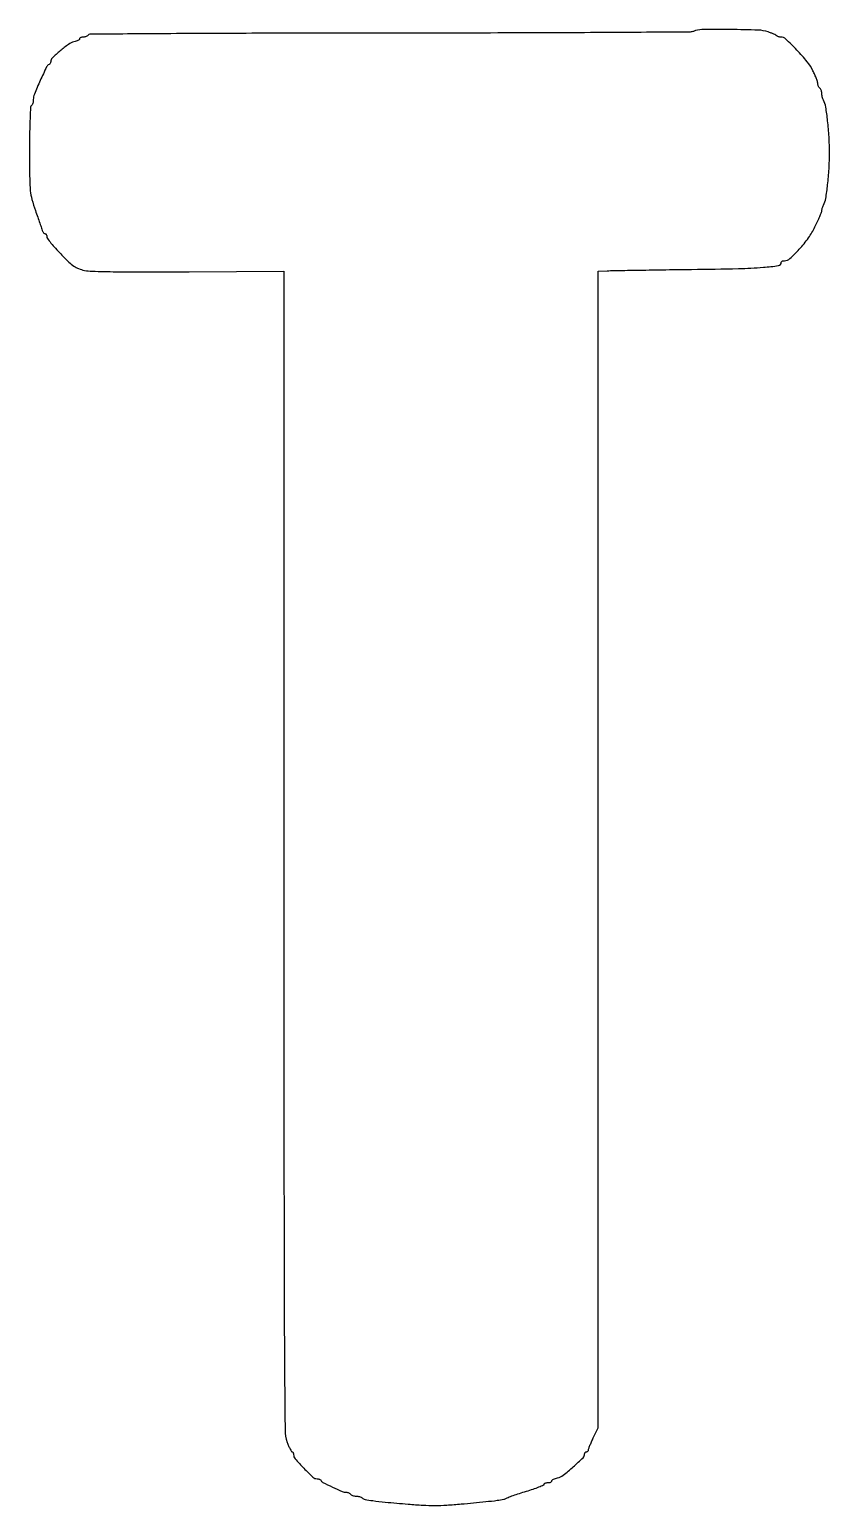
# Model space of a CAD drawing. Extents: x 0.8 to 36, y 0.9 to 65.7.
import ezdxf

# ---------------------------------------------------------------- set-up
doc = ezdxf.new("R2010")
doc.units = 0

msp = doc.modelspace()

# ---------------------------------------------------------------- linework, layer by layer
msp.add_lwpolyline([(30.014333, 65.616667, -0.100251), (29.871336, 65.586782, -0.000073), (26.022577, 65.563528, -0.000845), (21.729319, 65.54547, -0.000516), (16.663163, 65.537951, 0.000424), (10.8739, 65.530425, 0.001175), (6.800224, 65.512102, 0.000092), (3.502963, 65.488921, 0.258009), (3.429, 65.447333, -0.111412), (3.397163, 65.414859, -0.050262), (3.34377, 65.387538, -0.046318), (3.27908, 65.368939, -0.046881), (3.212337, 65.362667, 0.045466), (3.149433, 65.356935, 0.065371), (3.096274, 65.339772, 0.085372), (3.060368, 65.314506, 0.199402), (3.048, 65.284727, -0.227596), (3.031848, 65.251081, -0.046364), (2.975129, 65.213677, -0.040375), (2.894938, 65.178859, -0.028187), (2.799929, 65.152302, 0.101775), (2.560787, 65.045779, 0.020558), (2.192248, 64.757967, 0.016178), (1.845544, 64.443625, 0.203221), (1.778, 64.284305, -0.067011), (1.772937, 64.246695, -0.060901), (1.75806, 64.210432, -0.064559), (1.736084, 64.180909, -0.102341), (1.710121, 64.163222, 0.18528), (1.597274, 64.055874, 0.005501), (1.318386, 63.452488, 0.008145), (1.063906, 62.859971, 0.097653), (1.016, 62.617022, -0.037454), (1.009749, 62.533684, -0.041284), (0.991129, 62.454966, -0.045315), (0.96389, 62.39149, -0.131068), (0.931333, 62.357, 0.24555), (0.893306, 62.29293, 0.003099), (0.869932, 61.805103, 0.0074), (0.853411, 61.190626, 0.003328), (0.849033, 60.383503, 0.002062), (0.855781, 59.12382, 0.02202), (0.883157, 58.612739, 0.042551), (0.953346, 58.232627, 0.018548), (1.107458, 57.742667, -0.000559), (1.209008, 57.456242, -0.000705), (1.302336, 57.190878, -0.000559), (1.380074, 56.968045, -0.005645), (1.4113, 56.874833, 0.042835), (1.435109, 56.818139, 0.052036), (1.467017, 56.770191, 0.060643), (1.501769, 56.737259, 0.160704), (1.533875, 56.726667, -0.170502), (1.56241, 56.716645, -0.094268), (1.586697, 56.688235, -0.074808), (1.603123, 56.645882, -0.055217), (1.608667, 56.595834, 0.160955), (1.634575, 56.517436, 0.00972), (1.788128, 56.318678, 0.01374), (1.985551, 56.086513, 0.009671), (2.219599, 55.836045, 0.008873), (2.573733, 55.484177, 0.040127), (2.799293, 55.300191, 0.060319), (3.004211, 55.192587, 0.039608), (3.260369, 55.117854, 0.045), (3.603201, 55.07834, 0.00263), (4.655663, 55.057756, 0.003441), (6.039021, 55.047498, 0.001545), (7.856464, 55.052144), (12.022723, 55.075667), (12.022695, 29.56003, 0.000106), (12.026019, 13.750873, 0.00131), (12.044302, 7.741436, 0.001049), (12.071938, 4.181067, 0.083043), (12.16954, 3.630863, 0.013022), (12.230517, 3.472389, 0.019934), (12.292302, 3.338808, 0.015211), (12.34914, 3.235626, 0.265184), (12.381206, 3.217333, -0.185666), (12.405943, 3.20782, -0.08994), (12.426967, 3.180568, -0.069783), (12.441218, 3.140068, -0.049796), (12.446, 3.092174, 0.182156), (12.514942, 2.909214, 0.012526), (12.896653, 2.495986, 0.01228), (13.298911, 2.10168, 0.18995), (13.475709, 2.032, -0.043736), (13.531939, 2.027072, -0.049829), (13.583943, 2.012433, -0.056527), (13.624528, 1.990945, -0.143523), (13.645444, 1.965387, 0.177267), (13.729692, 1.87525, 0.006527), (14.155849, 1.666644, 0.00903), (14.577756, 1.476152, 0.101861), (14.756609, 1.439333, -0.056483), (14.812027, 1.433053, -0.049876), (14.867134, 1.414463, -0.05273), (14.913799, 1.387096, -0.095656), (14.943667, 1.354667, 0.123387), (14.977092, 1.322146, 0.047457), (15.036358, 1.294871, 0.0433), (15.109266, 1.27626, 0.040867), (15.18573, 1.27, -0.035632), (15.264272, 1.264396, -0.032945), (15.343359, 1.247677, -0.034596), (15.411778, 1.223215, -0.086339), (15.4559, 1.194005, 0.141583), (15.58455, 1.127725, 0.014672), (15.924018, 1.071166, 0.010556), (16.472086, 1.008058, 0.001969), (17.480279, 0.917489, 0.007787), (18.127454, 0.872061, 0.014345), (18.655027, 0.858438, 0.014542), (19.177697, 0.875144, 0.008261), (19.808612, 0.924173, 0.000967), (20.888471, 1.028172, 0.007544), (21.390633, 1.085175, 0.012455), (21.683951, 1.130415, 0.114203), (21.801667, 1.18093, -0.071012), (21.86472, 1.214642, -0.003366), (22.091518, 1.295502, -0.005474), (22.363317, 1.387024, -0.003905), (22.6695, 1.483768, 0.007546), (22.96972, 1.581038, 0.012074), (23.222611, 1.674085, 0.005928), (23.42964, 1.758838, 0.30124), (23.452667, 1.79359, -0.223356), (23.4651, 1.820034, -0.076265), (23.502408, 1.842375, -0.058006), (23.557158, 1.857613, -0.03891), (23.622, 1.862667, 0.044077), (23.686821, 1.868392, 0.06388), (23.741592, 1.885561, 0.083673), (23.778642, 1.910818, 0.204147), (23.791333, 1.940606, -0.228866), (23.807602, 1.974285, -0.045818), (23.865001, 2.011831, -0.040019), (23.946068, 2.046843, -0.02788), (24.042117, 2.073627, 0.112434), (24.289169, 2.189974, 0.015298), (24.730988, 2.558094, 0.011773), (25.158018, 2.954953, 0.202308), (25.230667, 3.127154, -0.092779), (25.23711, 3.161579, -0.096252), (25.255537, 3.190843, -0.099272), (25.283029, 3.210429, -0.105672), (25.315333, 3.217333, 0.099539), (25.347645, 3.22383, 0.098061), (25.375129, 3.242326, 0.097826), (25.393538, 3.269944, 0.09854), (25.4, 3.302415, -0.089237), (25.409621, 3.355891, -0.006999), (25.462177, 3.491391, -0.009353), (25.530597, 3.652004, -0.007017), (25.611667, 3.826261), (25.823333, 4.265025), (25.823333, 29.670975), (25.823333, 55.076925), (26.2255, 55.098257, -0.008669), (26.504906, 55.108223, -0.00038), (27.479493, 55.125338, -0.000644), (28.63544, 55.143271, -0.000459), (29.929667, 55.160493, 0.002497), (31.984207, 55.196208, 0.014034), (33.081265, 55.251593, 0.018199), (33.744618, 55.328152, 0.370563), (33.866667, 55.470218, -0.181953), (33.876883, 55.497363, -0.091075), (33.906062, 55.520443, -0.070999), (33.949464, 55.53608, -0.051055), (34.00078, 55.541333, 0.186554), (34.248501, 55.637093, 0.024083), (34.657566, 56.046563, 0.028543), (35.059384, 56.543786, 0.042276), (35.346448, 57.024749, 0.005769), (35.460687, 57.266114, 0.008005), (35.557065, 57.48515, 0.005302), (35.632658, 57.670154, 0.094605), (35.644667, 57.733053, -0.054664), (35.649845, 57.780275, -0.020738), (35.66691, 57.844448, -0.020247), (35.691401, 57.913276, -0.023319), (35.720388, 57.976649, 0.077859), (35.819203, 58.274623, 0.012818), (35.903574, 58.876946, 0.014226), (35.963377, 59.578122, 0.014159), (35.983333, 60.282667, 0.014159), (35.963377, 60.987211, 0.014226), (35.903574, 61.688387, 0.012818), (35.819203, 62.29071, 0.077859), (35.720388, 62.588684, -0.036924), (35.691364, 62.65699, -0.022569), (35.66691, 62.741127, -0.022568), (35.650137, 62.827137, -0.036884), (35.644667, 62.901188, 0.046572), (35.638395, 62.968371, 0.046179), (35.619796, 63.033433, 0.050144), (35.592476, 63.087089, 0.111983), (35.56, 63.119, -0.095656), (35.527571, 63.148868, -0.05273), (35.500204, 63.195533, -0.049876), (35.481614, 63.25064, -0.056483), (35.475333, 63.306058, 0.077998), (35.463196, 63.383392, 0.011883), (35.411679, 63.531316, 0.013054), (35.341604, 63.704246, 0.010977), (35.258639, 63.883697, 0.057558), (35.004757, 64.279785, 0.019261), (34.548754, 64.796035, 0.013137), (34.066383, 65.275615, 0.191341), (33.847232, 65.362667, -0.042008), (33.796389, 65.366946, -0.036115), (33.744253, 65.379712, -0.037734), (33.698442, 65.398423, -0.080726), (33.66753, 65.420692, 0.080407), (33.627916, 65.449269, 0.010522), (33.533749, 65.493995, 0.012013), (33.4188, 65.54237, 0.009792), (33.293586, 65.588751, 0.076134), (32.85182, 65.670591, 0.005674), (31.623541, 65.694988, 0.004795), (30.378608, 65.693647, 0.09912)], format="xyb", close=True)

doc.saveas('drawing.dxf')
